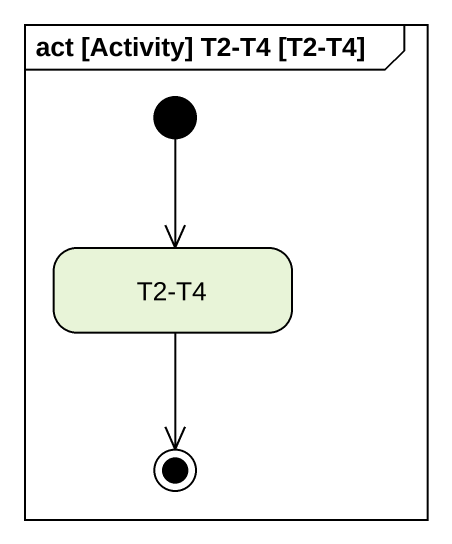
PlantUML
@startuml
mainframe act [Activity] T2-T4 [T2-T4]
hide empty description
state "T2-T4" as T2_T4
[*] --> T2_T4
T2_T4 --> [*]
@enduml
